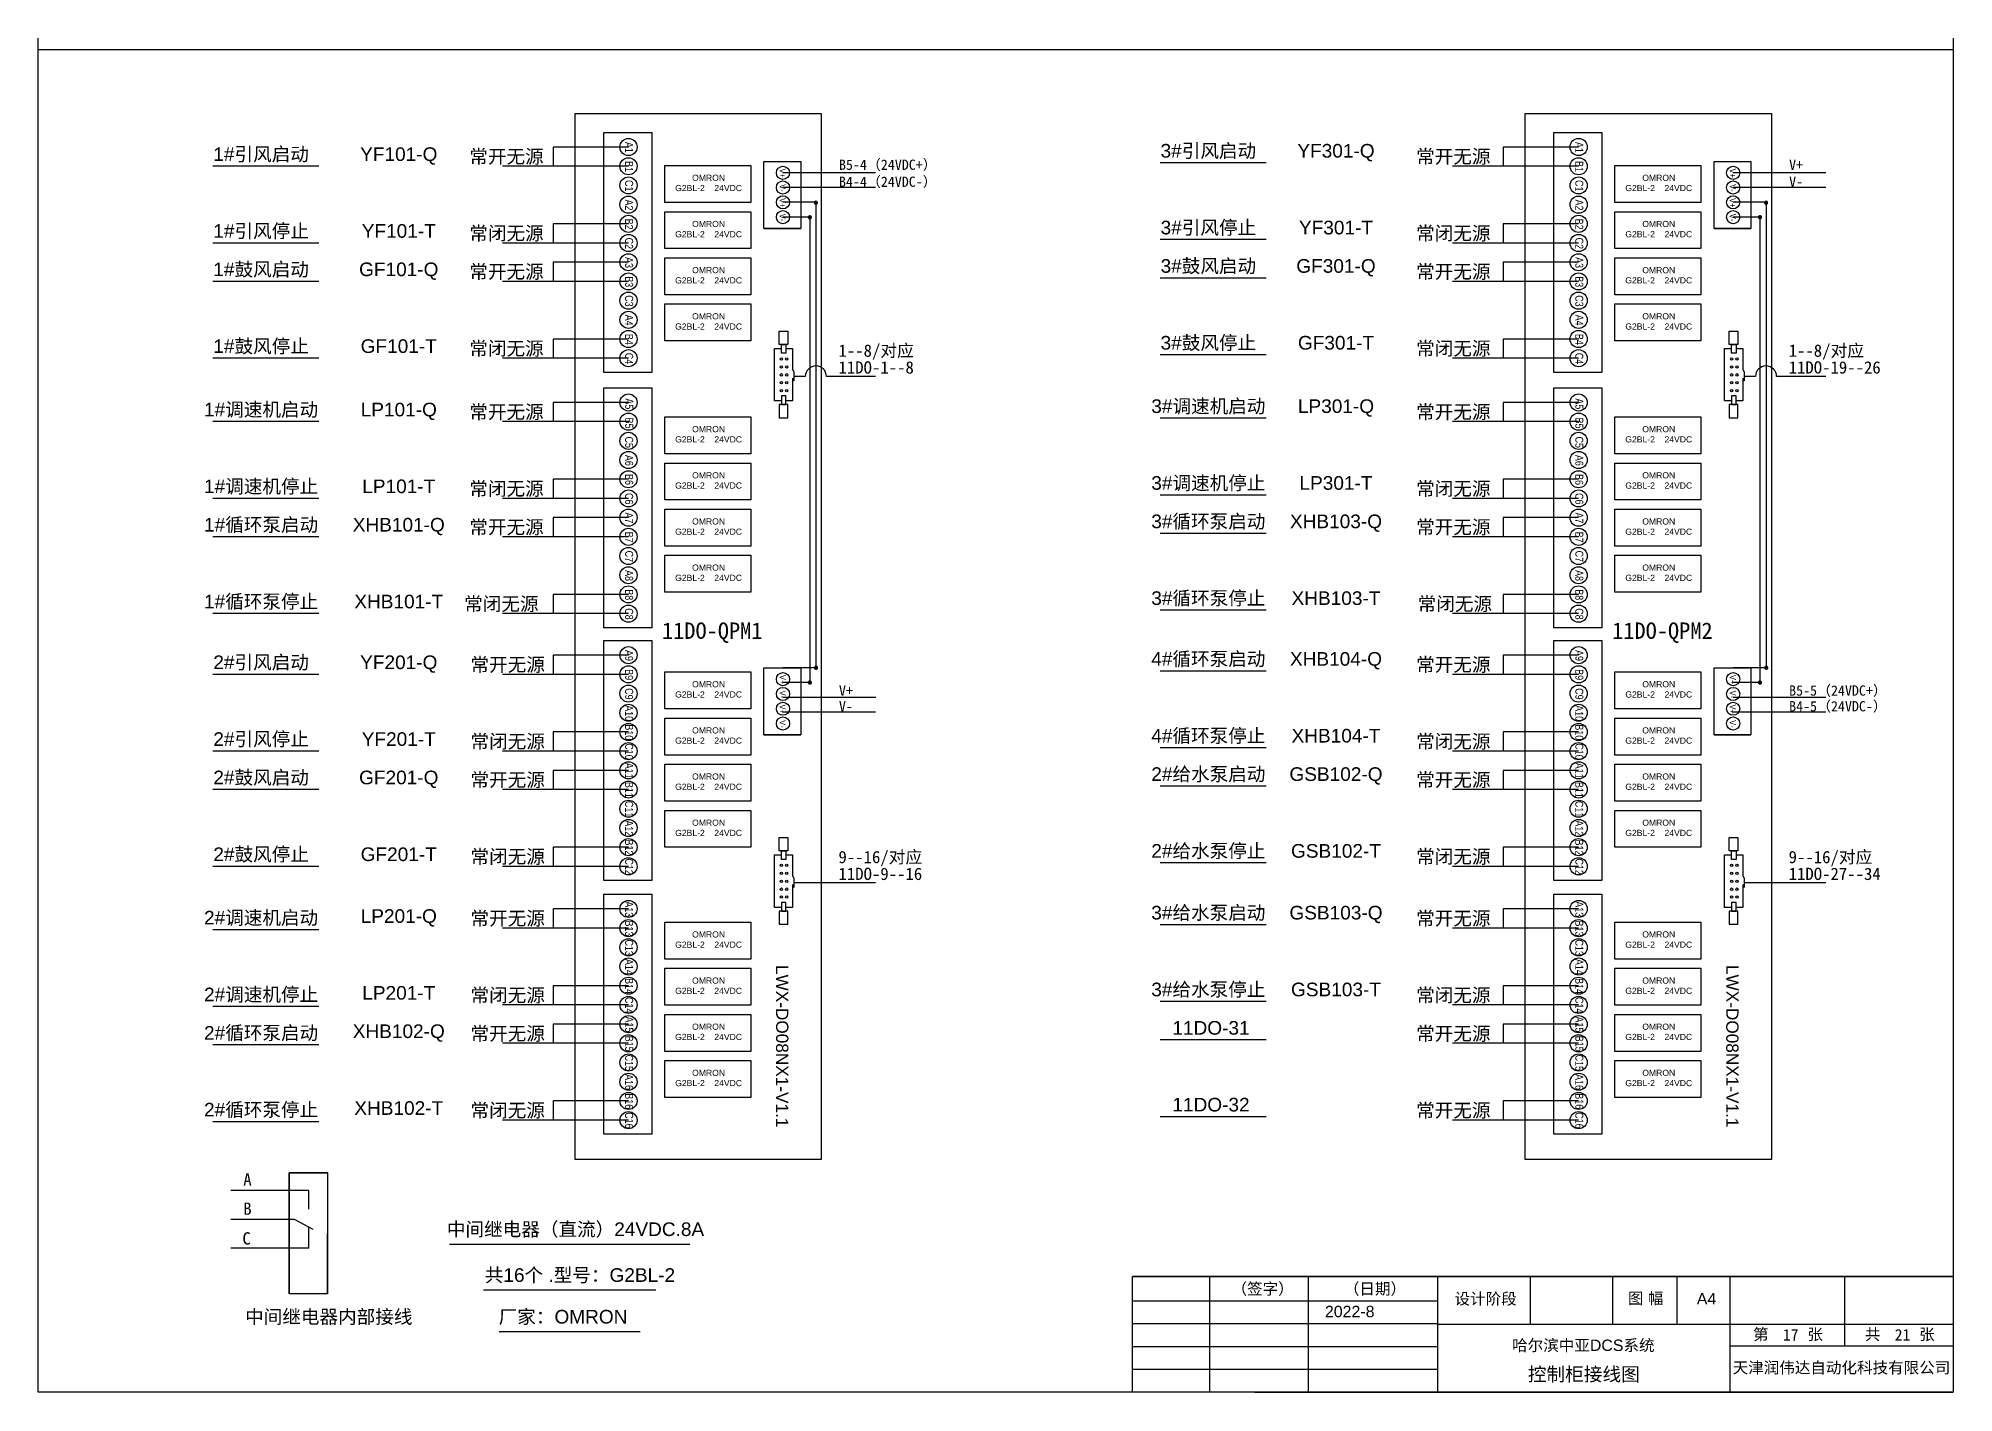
# Model space of a CAD drawing. Extents: x -156069 to -122631, y 9787 to 31117.
# Drawn here: x -126832 to -122631, y 13351 to 16323 of the extents above; entities that cross this region are included whole.
import ezdxf
from ezdxf.enums import TextEntityAlignment as Align

# ---------------------------------------------------------------- set-up
doc = ezdxf.new("R2010")
doc.units = 0
doc.layers.get('0').update_dxf_attribs({"linetype": 'CONTINUOUS'})
doc.layers.add('1', color=143, linetype='CONTINUOUS')
doc.layers.add('TEXT', color=3, linetype='CONTINUOUS')
doc.styles.add('Arial', font='arial.ttf')
doc.styles.get("Standard").update_dxf_attribs({"font": ''})
doc.styles.get('Standard').set_extended_font_data('SimSun')

msp = doc.modelspace()

# ---------------------------------------------------------------- linework, layer by layer
for p, q in [((-125654.99488, 16157.5412), (-125114.99488, 16157.5412)), ((-125654.99488, 13862.54148), (-125654.99488, 16157.5412)), ((-125114.99488, 16157.5412), (-125114.99488, 13862.54148)), ((-123570.75989, 16157.5412), (-123030.75989, 16157.5412)), ((-123570.75989, 13862.54148), (-123570.75989, 16157.5412)), ((-123030.75989, 16157.5412), (-123030.75989, 13862.54148)), ((-125703.20756, 16084.19034), (-125703.20756, 16042.07034)), ((-123618.97256, 16084.19034), (-123618.97256, 16042.07034)), ((-124995.69995, 16027.69879), (-125198.89621, 16027.69879)), ((-122911.46496, 16027.69879), (-123114.66121, 16027.69879)), ((-124995.70155, 15995.29879), (-125198.89621, 15995.29879)), ((-122911.46655, 15995.29879), (-123114.66121, 15995.29879)), ((-125123.9398, 15962.89879), (-125198.89621, 15962.89879)), ((-125137.15868, 15930.49879), (-125198.89621, 15930.49879)), ((-125139.91659, 15933.17679), (-125139.91659, 14912.42022)), ((-125126.58588, 15965.53042), (-125126.58588, 14941.20313)), ((-123039.70481, 15962.89879), (-123114.66121, 15962.89879)), ((-123052.92369, 15930.49879), (-123114.66121, 15930.49879)), ((-123055.68159, 15933.17679), (-123055.68159, 14912.42022)), ((-123042.35088, 15965.53042), (-123042.35088, 14941.20313)), ((-125703.20756, 15915.71034), (-125703.20756, 15873.59034)), ((-125240.76014, 15905.80273), (-125159.76014, 15905.80273)), ((-123618.97256, 15915.71034), (-123618.97256, 15873.59034)), ((-123156.52514, 15905.80273), (-123075.52514, 15905.80273)), ((-125703.20756, 15831.47034), (-125703.20756, 15789.35034)), ((-123618.97256, 15831.47034), (-123618.97256, 15789.35034)), ((-125703.20756, 15662.99034), (-125703.20756, 15620.87034)), ((-125217.70799, 15642.41379), (-125202.18615, 15642.41379)), ((-125217.70799, 15527.09538), (-125217.70799, 15642.41379)), ((-125192.47914, 15642.41379), (-125177.74258, 15642.41379)), ((-125177.74258, 15642.41379), (-125177.74258, 15596.87833)), ((-123618.97256, 15662.99034), (-123618.97256, 15620.87034)), ((-123133.473, 15642.41379), (-123117.95115, 15642.41379)), ((-123133.473, 15527.09538), (-123133.473, 15642.41379)), ((-123108.24415, 15642.41379), (-123093.50758, 15642.41379)), ((-123093.50758, 15642.41379), (-123093.50758, 15596.87833)), ((-125177.74258, 15596.87833), (-125174.75588, 15590.37925)), ((-125174.75588, 15590.37925), (-125174.75588, 15570.96037)), ((-123093.50758, 15596.87833), (-123090.52088, 15590.37925)), ((-123090.52088, 15590.37925), (-123090.52088, 15570.96037)), ((-125177.74258, 15577.45944), (-125177.74258, 15527.09538)), ((-125177.74258, 15577.45944), (-125174.75588, 15570.96037)), ((-125149.79585, 15580.66981), (-125174.75588, 15580.66981)), ((-124995.69995, 15580.66981), (-125103.37591, 15580.66981)), ((-123093.50758, 15577.45944), (-123093.50758, 15527.09538)), ((-123093.50758, 15577.45944), (-123090.52088, 15570.96037)), ((-123065.56085, 15580.66981), (-123090.52088, 15580.66981)), ((-122911.46496, 15580.66981), (-123019.14092, 15580.66981)), ((-125703.20756, 15523.85199), (-125703.20756, 15481.73199)), ((-125202.19225, 15527.09538), (-125217.70799, 15527.09538)), ((-125177.74258, 15527.09538), (-125192.48525, 15527.09538)), ((-123618.97256, 15523.85199), (-123618.97256, 15481.73199)), ((-123117.95726, 15527.09538), (-123133.473, 15527.09538)), ((-123093.50758, 15527.09538), (-123108.25025, 15527.09538)), ((-125703.20756, 15355.37199), (-125703.20756, 15313.25199)), ((-123618.97256, 15355.37199), (-123618.97256, 15313.25199)), ((-125703.20756, 15271.13199), (-125703.20756, 15229.01199)), ((-123618.97256, 15271.13199), (-123618.97256, 15229.01199)), ((-125703.20756, 15102.65199), (-125703.20756, 15060.53199)), ((-123618.97256, 15102.65199), (-123618.97256, 15060.53199)), ((-125703.20756, 14969.36782), (-125703.20756, 14927.24782)), ((-123618.97256, 14969.36782), (-123618.97256, 14927.24782)), ((-125123.41338, 14941.61538), (-125198.89621, 14941.61538)), ((-125126.22116, 14941.61538), (-125126.22116, 14938.80761)), ((-123039.17838, 14941.61538), (-123114.66121, 14941.61538)), ((-123041.98616, 14941.61538), (-123041.98616, 14938.80761)), ((-125139.91659, 14909.21538), (-125198.89621, 14909.21538)), ((-124995.32822, 14876.81538), (-125198.89621, 14876.81538)), ((-125139.91659, 14909.21538), (-125139.91659, 14906.40761)), ((-123055.68159, 14909.21538), (-123114.66121, 14909.21538)), ((-122911.09322, 14876.81538), (-123114.66121, 14876.81538)), ((-123055.68159, 14909.21538), (-123055.68159, 14906.40761)), ((-124995.69995, 14844.41538), (-125198.89621, 14844.41538)), ((-122911.46496, 14844.41538), (-123114.66121, 14844.41538)), ((-125703.20756, 14800.88782), (-125703.20756, 14758.76782)), ((-125240.76014, 14794.76691), (-125159.76014, 14794.76691)), ((-123618.97256, 14800.88782), (-123618.97256, 14758.76782)), ((-123156.52514, 14794.76691), (-123075.52514, 14794.76691)), ((-125703.20756, 14716.64782), (-125703.20756, 14674.52782)), ((-123618.97256, 14716.64782), (-123618.97256, 14674.52782)), ((-125703.20756, 14548.16782), (-125703.20756, 14506.04782)), ((-123618.97256, 14548.16782), (-123618.97256, 14506.04782)), ((-125217.70799, 14531.37797), (-125202.18615, 14531.37797)), ((-125217.70799, 14416.05956), (-125217.70799, 14531.37797)), ((-125192.47914, 14531.37797), (-125177.74258, 14531.37797)), ((-125177.74258, 14531.37797), (-125177.74258, 14485.84251)), ((-123133.473, 14531.37797), (-123117.95115, 14531.37797)), ((-123133.473, 14416.05956), (-123133.473, 14531.37797)), ((-123108.24415, 14531.37797), (-123093.50758, 14531.37797)), ((-123093.50758, 14531.37797), (-123093.50758, 14485.84251)), ((-125177.74258, 14485.84251), (-125174.75588, 14479.34343)), ((-125177.74258, 14466.42363), (-125177.74258, 14416.05956)), ((-125177.74258, 14466.42363), (-125174.75588, 14459.92455)), ((-125174.75588, 14479.34343), (-125174.75588, 14459.92455)), ((-124995.69995, 14469.63399), (-125174.75588, 14469.63399)), ((-123093.50758, 14485.84251), (-123090.52088, 14479.34343)), ((-123093.50758, 14466.42363), (-123093.50758, 14416.05956)), ((-123093.50758, 14466.42363), (-123090.52088, 14459.92455)), ((-123090.52088, 14479.34343), (-123090.52088, 14459.92455)), ((-122911.46496, 14469.63399), (-123090.52088, 14469.63399)), ((-125703.20756, 14412.60922), (-125703.20756, 14370.48922)), ((-125202.19225, 14416.05956), (-125217.70799, 14416.05956)), ((-125177.74258, 14416.05956), (-125192.48525, 14416.05956)), ((-123618.97256, 14412.60922), (-123618.97256, 14370.48922)), ((-123117.95726, 14416.05956), (-123133.473, 14416.05956)), ((-123093.50758, 14416.05956), (-123108.25025, 14416.05956)), ((-125703.20756, 14244.12922), (-125703.20756, 14202.00922)), ((-123618.97256, 14244.12922), (-123618.97256, 14202.00922)), ((-125703.20756, 14159.88922), (-125703.20756, 14117.76922)), ((-123618.97256, 14159.88922), (-123618.97256, 14117.76922)), ((-125703.20756, 13991.40922), (-125703.20756, 13949.28922)), ((-123618.97256, 13991.40922), (-123618.97256, 13949.28922)), ((-125537.70733, 13949.28922), (-125624.82475, 13949.28922)), ((-125114.99488, 13862.54148), (-125654.99488, 13862.54148)), ((-123030.75989, 13862.54148), (-123570.75989, 13862.54148)), ((-125930.13445, 13677.21339), (-125403.47011, 13677.21339)), ((-125855.90431, 13576.66603), (-125477.70025, 13576.66603)), ((-125821.23802, 13485.25934), (-125512.36653, 13485.25934))]:
    msp.add_line(p, q)
at = {"color": 0}
for p, q in [((-125537.70733, 16084.19034), (-125703.20756, 16084.19034)), ((-123453.47234, 16084.19034), (-123618.97256, 16084.19034)), ((-126216.93623, 16042.07034), (-126449.16525, 16042.07034)), ((-125537.70733, 16042.07034), (-125814.10205, 16042.07034)), ((-124139.0919, 16049.47009), (-124371.32091, 16049.47009)), ((-123453.47234, 16042.07034), (-123729.86705, 16042.07034)), ((-125537.70733, 15915.71034), (-125703.20756, 15915.71034)), ((-123453.47234, 15915.71034), (-123618.97256, 15915.71034)), ((-126216.93623, 15873.59034), (-126449.16525, 15873.59034)), ((-125537.70733, 15873.59034), (-125814.10205, 15873.59034)), ((-124139.0919, 15880.99009), (-124371.32091, 15880.99009)), ((-123453.47234, 15873.59034), (-123729.86705, 15873.59034)), ((-125537.70733, 15831.47034), (-125703.20756, 15831.47034)), ((-123453.47234, 15831.47034), (-123618.97256, 15831.47034)), ((-126216.93623, 15789.35034), (-126449.16525, 15789.35034)), ((-125537.70733, 15789.35034), (-125814.10205, 15789.35034)), ((-124139.0919, 15796.75009), (-124371.32091, 15796.75009)), ((-123453.47234, 15789.35034), (-123729.86705, 15789.35034)), ((-125537.70733, 15662.99034), (-125703.20756, 15662.99034)), ((-123453.47234, 15662.99034), (-123618.97256, 15662.99034)), ((-126216.93623, 15620.87034), (-126449.16525, 15620.87034)), ((-125537.70733, 15620.87034), (-125814.10205, 15620.87034)), ((-124139.0919, 15628.27009), (-124371.32091, 15628.27009)), ((-123453.47234, 15620.87034), (-123729.86705, 15620.87034)), ((-125537.70733, 15523.85199), (-125703.20756, 15523.85199)), ((-123453.47234, 15523.85199), (-123618.97256, 15523.85199)), ((-126216.93623, 15481.73199), (-126449.16525, 15481.73199)), ((-125537.70733, 15481.73199), (-125814.10205, 15481.73199)), ((-124139.0919, 15489.13174), (-124371.32091, 15489.13174)), ((-123453.47234, 15481.73199), (-123729.86705, 15481.73199)), ((-125537.70733, 15355.37199), (-125703.20756, 15355.37199)), ((-123453.47234, 15355.37199), (-123618.97256, 15355.37199)), ((-126216.93623, 15313.25199), (-126449.16525, 15313.25199)), ((-125537.70733, 15313.25199), (-125814.10205, 15313.25199)), ((-124139.0919, 15320.65174), (-124371.32091, 15320.65174)), ((-123453.47234, 15313.25199), (-123729.86705, 15313.25199)), ((-125537.70733, 15271.13199), (-125703.20756, 15271.13199)), ((-123453.47234, 15271.13199), (-123618.97256, 15271.13199)), ((-126216.93623, 15229.01199), (-126449.16525, 15229.01199)), ((-125537.70733, 15229.01199), (-125814.10205, 15229.01199)), ((-124139.0919, 15236.41174), (-124371.32091, 15236.41174)), ((-123453.47234, 15229.01199), (-123729.86705, 15229.01199)), ((-125537.70733, 15102.65199), (-125703.20756, 15102.65199)), ((-123453.47234, 15102.65199), (-123618.97256, 15102.65199)), ((-126216.93623, 15060.53199), (-126449.16525, 15060.53199)), ((-125537.70733, 15060.53199), (-125814.10205, 15060.53199)), ((-124139.0919, 15067.93174), (-124371.32091, 15067.93174)), ((-123453.47234, 15060.53199), (-123729.86705, 15060.53199)), ((-125537.70733, 14969.36782), (-125703.20756, 14969.36782)), ((-123453.47234, 14969.36782), (-123618.97256, 14969.36782)), ((-126216.93623, 14927.24782), (-126449.16525, 14927.24782)), ((-125537.70733, 14927.24782), (-125814.10205, 14927.24782)), ((-124139.0919, 14934.64756), (-124371.32091, 14934.64756)), ((-123453.47234, 14927.24782), (-123729.86705, 14927.24782)), ((-125537.70733, 14800.88782), (-125703.20756, 14800.88782)), ((-123453.47234, 14800.88782), (-123618.97256, 14800.88782)), ((-126216.93623, 14758.76782), (-126449.16525, 14758.76782)), ((-125537.70733, 14758.76782), (-125814.10205, 14758.76782)), ((-124139.0919, 14766.16756), (-124371.32091, 14766.16756)), ((-123453.47234, 14758.76782), (-123729.86705, 14758.76782)), ((-125537.70733, 14716.64782), (-125703.20756, 14716.64782)), ((-123453.47234, 14716.64782), (-123618.97256, 14716.64782)), ((-126216.93623, 14674.52782), (-126449.16525, 14674.52782)), ((-125537.70733, 14674.52782), (-125814.10205, 14674.52782)), ((-124139.0919, 14681.92756), (-124371.32091, 14681.92756)), ((-123453.47234, 14674.52782), (-123729.86705, 14674.52782)), ((-125537.70733, 14548.16782), (-125703.20756, 14548.16782)), ((-123453.47234, 14548.16782), (-123618.97256, 14548.16782)), ((-126216.93623, 14506.04782), (-126449.16525, 14506.04782)), ((-125537.70733, 14506.04782), (-125814.10205, 14506.04782)), ((-124139.0919, 14513.44756), (-124371.32091, 14513.44756)), ((-123453.47234, 14506.04782), (-123729.86705, 14506.04782)), ((-125537.70733, 14412.60922), (-125703.20756, 14412.60922)), ((-123453.47234, 14412.60922), (-123618.97256, 14412.60922)), ((-125537.70733, 14370.48922), (-125814.10205, 14370.48922)), ((-124139.0919, 14377.88896), (-124371.32091, 14377.88896)), ((-123453.47234, 14370.48922), (-123729.86705, 14370.48922)), ((-126216.93623, 14366.90947), (-126449.16525, 14366.90947)), ((-125537.70733, 14244.12922), (-125703.20756, 14244.12922)), ((-123453.47234, 14244.12922), (-123618.97256, 14244.12922)), ((-125537.70733, 14202.00922), (-125814.10205, 14202.00922)), ((-124139.0919, 14209.40896), (-124371.32091, 14209.40896)), ((-123453.47234, 14202.00922), (-123729.86705, 14202.00922)), ((-126216.93623, 14198.42947), (-126449.16525, 14198.42947)), ((-125537.70733, 14159.88922), (-125703.20756, 14159.88922)), ((-123453.47234, 14159.88922), (-123618.97256, 14159.88922)), ((-125537.70733, 14117.76922), (-125814.10205, 14117.76922)), ((-124139.0919, 14125.16896), (-124371.32091, 14125.16896)), ((-123453.47234, 14117.76922), (-123729.86705, 14117.76922)), ((-126216.93623, 14114.18947), (-126449.16525, 14114.18947)), ((-125537.70733, 13991.40922), (-125703.20756, 13991.40922)), ((-123453.47234, 13991.40922), (-123618.97256, 13991.40922)), ((-125537.70733, 13949.28922), (-125814.10205, 13949.28922)), ((-124139.0919, 13956.68896), (-124371.32091, 13956.68896)), ((-123453.47234, 13949.28922), (-123729.86705, 13949.28922)), ((-126216.93623, 13945.70947), (-126449.16525, 13945.70947))]:
    msp.add_line(p, q, dxfattribs=at)
at = {"color": 1}
for p, q in [((-126197.50043, 13833.4007), (-126281.70856, 13833.4007)), ((-126281.70856, 13833.4007), (-126281.70856, 13568.05547)), ((-126197.57016, 13568.05559), (-126197.50043, 13833.4007)), ((-126239.21842, 13794.59544), (-126410.18913, 13794.59544)), ((-126239.21842, 13754.15667), (-126239.21842, 13794.59544)), ((-126270.41735, 13731.59544), (-126410.18913, 13731.59544)), ((-126229.21842, 13709.03421), (-126270.41735, 13731.59544)), ((-126239.21842, 13668.59544), (-126239.21842, 13714.51038)), ((-126239.21842, 13668.59544), (-126410.18913, 13668.59544)), ((-126197.57016, 13568.05559), (-126281.77829, 13568.05559))]:
    msp.add_line(p, q, dxfattribs=at)
for points in [[(-125592.13044, 16116.38184), (-125486.83044, 16116.38184), (-125486.83044, 15589.88184), (-125592.13044, 15589.88184)], [(-123507.89545, 16116.38184), (-123402.59545, 16116.38184), (-123402.59545, 15589.88184), (-123507.89545, 15589.88184)], [(-125240.76014, 16052.46149), (-125159.76014, 16052.46149), (-125159.76014, 15905.80273), (-125240.76014, 15905.80273)], [(-123156.52514, 16052.46149), (-123075.52514, 16052.46149), (-123075.52514, 15905.80273), (-123156.52514, 15905.80273)], [(-125458.3241, 16043.6298), (-125269.3241, 16043.6298), (-125269.3241, 15962.6298), (-125458.3241, 15962.6298)], [(-123374.0891, 16043.6298), (-123185.0891, 16043.6298), (-123185.0891, 15962.6298), (-123374.0891, 15962.6298)], [(-125458.3241, 15942.3798), (-125269.3241, 15942.3798), (-125269.3241, 15861.3798), (-125458.3241, 15861.3798)], [(-123374.0891, 15942.3798), (-123185.0891, 15942.3798), (-123185.0891, 15861.3798), (-123374.0891, 15861.3798)], [(-125458.3241, 15841.1298), (-125269.3241, 15841.1298), (-125269.3241, 15760.1298), (-125458.3241, 15760.1298)], [(-123374.0891, 15841.1298), (-123185.0891, 15841.1298), (-123185.0891, 15760.1298), (-123374.0891, 15760.1298)], [(-125458.3241, 15739.8798), (-125269.3241, 15739.8798), (-125269.3241, 15658.8798), (-125458.3241, 15658.8798)], [(-123374.0891, 15739.8798), (-123185.0891, 15739.8798), (-123185.0891, 15658.8798), (-123374.0891, 15658.8798)], [(-125188.37736, 15651.10876), (-125207.24006, 15651.10876), (-125207.24006, 15680.15558), (-125188.37736, 15680.15558)], [(-123104.14236, 15651.10876), (-123123.00506, 15651.10876), (-123123.00506, 15680.15558), (-123104.14236, 15680.15558)], [(-125202.18615, 15651.10876), (-125192.47914, 15651.10876), (-125192.47914, 15632.12748), (-125202.18615, 15632.12748)], [(-123117.95115, 15651.10876), (-123108.24415, 15651.10876), (-123108.24415, 15632.12748), (-123117.95115, 15632.12748)], [(-125592.13044, 15556.0435), (-125486.83044, 15556.0435), (-125486.83044, 15029.5435), (-125592.13044, 15029.5435)], [(-123507.89545, 15556.0435), (-123402.59545, 15556.0435), (-123402.59545, 15029.5435), (-123507.89545, 15029.5435)], [(-125188.38346, 15519.02871), (-125207.24616, 15519.02871), (-125207.24616, 15489.98189), (-125188.38346, 15489.98189)], [(-125202.19225, 15519.02871), (-125192.48525, 15519.02871), (-125192.48525, 15538.00999), (-125202.19225, 15538.00999)], [(-123104.14846, 15519.02871), (-123123.01116, 15519.02871), (-123123.01116, 15489.98189), (-123104.14846, 15489.98189)], [(-123117.95726, 15519.02871), (-123108.25025, 15519.02871), (-123108.25025, 15538.00999), (-123117.95726, 15538.00999)], [(-125458.3241, 15492.24269), (-125269.3241, 15492.24269), (-125269.3241, 15411.24269), (-125458.3241, 15411.24269)], [(-123374.0891, 15492.24269), (-123185.0891, 15492.24269), (-123185.0891, 15411.24269), (-123374.0891, 15411.24269)], [(-125458.3241, 15390.99269), (-125269.3241, 15390.99269), (-125269.3241, 15309.99269), (-125458.3241, 15309.99269)], [(-123374.0891, 15390.99269), (-123185.0891, 15390.99269), (-123185.0891, 15309.99269), (-123374.0891, 15309.99269)], [(-125458.3241, 15289.74269), (-125269.3241, 15289.74269), (-125269.3241, 15208.74269), (-125458.3241, 15208.74269)], [(-123374.0891, 15289.74269), (-123185.0891, 15289.74269), (-123185.0891, 15208.74269), (-123374.0891, 15208.74269)], [(-125458.3241, 15188.49269), (-125269.3241, 15188.49269), (-125269.3241, 15107.49269), (-125458.3241, 15107.49269)], [(-123374.0891, 15188.49269), (-123185.0891, 15188.49269), (-123185.0891, 15107.49269), (-123374.0891, 15107.49269)], [(-125592.13044, 15001.55932), (-125486.83044, 15001.55932), (-125486.83044, 14475.05932), (-125592.13044, 14475.05932)], [(-123507.89545, 15001.55932), (-123402.59545, 15001.55932), (-123402.59545, 14475.05932), (-123507.89545, 14475.05932)], [(-125458.3241, 14932.59398), (-125269.3241, 14932.59398), (-125269.3241, 14851.59398), (-125458.3241, 14851.59398)], [(-125240.76014, 14941.42567), (-125159.76014, 14941.42567), (-125159.76014, 14794.76691), (-125240.76014, 14794.76691)], [(-123374.0891, 14932.59398), (-123185.0891, 14932.59398), (-123185.0891, 14851.59398), (-123374.0891, 14851.59398)], [(-123156.52514, 14941.42567), (-123075.52514, 14941.42567), (-123075.52514, 14794.76691), (-123156.52514, 14794.76691)], [(-125458.3241, 14831.34398), (-125269.3241, 14831.34398), (-125269.3241, 14750.34398), (-125458.3241, 14750.34398)], [(-123374.0891, 14831.34398), (-123185.0891, 14831.34398), (-123185.0891, 14750.34398), (-123374.0891, 14750.34398)], [(-125458.3241, 14730.09398), (-125269.3241, 14730.09398), (-125269.3241, 14649.09398), (-125458.3241, 14649.09398)], [(-123374.0891, 14730.09398), (-123185.0891, 14730.09398), (-123185.0891, 14649.09398), (-123374.0891, 14649.09398)], [(-125458.3241, 14628.84398), (-125269.3241, 14628.84398), (-125269.3241, 14547.84398), (-125458.3241, 14547.84398)], [(-123374.0891, 14628.84398), (-123185.0891, 14628.84398), (-123185.0891, 14547.84398), (-123374.0891, 14547.84398)], [(-125188.37736, 14540.07294), (-125207.24006, 14540.07294), (-125207.24006, 14569.11976), (-125188.37736, 14569.11976)], [(-125202.18615, 14540.07294), (-125192.47914, 14540.07294), (-125192.47914, 14521.09166), (-125202.18615, 14521.09166)], [(-123104.14236, 14540.07294), (-123123.00506, 14540.07294), (-123123.00506, 14569.11976), (-123104.14236, 14569.11976)], [(-123117.95115, 14540.07294), (-123108.24415, 14540.07294), (-123108.24415, 14521.09166), (-123117.95115, 14521.09166)], [(-125592.13044, 14444.80072), (-125486.83044, 14444.80072), (-125486.83044, 13918.30072), (-125592.13044, 13918.30072)], [(-125202.19225, 14407.99289), (-125192.48525, 14407.99289), (-125192.48525, 14426.97417), (-125202.19225, 14426.97417)], [(-123507.89545, 14444.80072), (-123402.59545, 14444.80072), (-123402.59545, 13918.30072), (-123507.89545, 13918.30072)], [(-123117.95726, 14407.99289), (-123108.25025, 14407.99289), (-123108.25025, 14426.97417), (-123117.95726, 14426.97417)], [(-125458.3241, 14383.69784), (-125269.3241, 14383.69784), (-125269.3241, 14302.69784), (-125458.3241, 14302.69784)], [(-125188.38346, 14407.99289), (-125207.24616, 14407.99289), (-125207.24616, 14378.94607), (-125188.38346, 14378.94607)], [(-123374.0891, 14383.69784), (-123185.0891, 14383.69784), (-123185.0891, 14302.69784), (-123374.0891, 14302.69784)], [(-123104.14846, 14407.99289), (-123123.01116, 14407.99289), (-123123.01116, 14378.94607), (-123104.14846, 14378.94607)], [(-125458.3241, 14282.44784), (-125269.3241, 14282.44784), (-125269.3241, 14201.44784), (-125458.3241, 14201.44784)], [(-123374.0891, 14282.44784), (-123185.0891, 14282.44784), (-123185.0891, 14201.44784), (-123374.0891, 14201.44784)], [(-125458.3241, 14181.19784), (-125269.3241, 14181.19784), (-125269.3241, 14100.19784), (-125458.3241, 14100.19784)], [(-123374.0891, 14181.19784), (-123185.0891, 14181.19784), (-123185.0891, 14100.19784), (-123374.0891, 14100.19784)], [(-125458.3241, 14079.94784), (-125269.3241, 14079.94784), (-125269.3241, 13998.94784), (-125458.3241, 13998.94784)], [(-123374.0891, 14079.94784), (-123185.0891, 14079.94784), (-123185.0891, 13998.94784), (-123374.0891, 13998.94784)]]:
    msp.add_lwpolyline(points, close=True)
at = {"color": 0, "const_width": 3.55509}
for points in [[(-125129.23196, 15962.89879, 1.416007894), (-125123.9398, 15962.89879, 0.8562672404)], [(-123044.99696, 15962.89879, 1.416007894), (-123039.70481, 15962.89879, 0.8562672404)], [(-125142.56267, 15930.91104, 1.416007894), (-125137.27051, 15930.91104, 0.8562672404)], [(-123058.32767, 15930.91104, 1.416007894), (-123053.03552, 15930.91104, 0.8562672404)], [(-125128.86723, 14942.55447, 1.416007894), (-125123.57508, 14942.55447, 0.8562672404)], [(-123044.63224, 14942.55447, 1.416007894), (-123039.34008, 14942.55447, 0.8562672404)], [(-125142.56267, 14910.15447, 1.416007894), (-125137.27051, 14910.15447, 0.8562672404)], [(-123058.32767, 14910.15447, 1.416007894), (-123053.03552, 14910.15447, 0.8562672404)]]:
    msp.add_lwpolyline(points, format="xyb", close=True, dxfattribs=at)
at = {"color": 1}
msp.add_lwpolyline([(-126281.70856, 13833.4007), (-126197.57016, 13833.4007), (-126197.57016, 13568.05559), (-126281.70856, 13568.05559)], close=True, dxfattribs=at)
for centre, radius in [((-125537.70733, 16084.19034), 18.77718), ((-123453.47234, 16084.19034), 18.77718), ((-125537.70733, 16042.07034), 18.77718), ((-123453.47234, 16042.07034), 18.77718), ((-125537.70733, 15999.95034), 18.77718), ((-125198.89621, 16027.69879), 14.44399), ((-125198.89621, 15995.29879), 14.44399), ((-123453.47234, 15999.95034), 18.77718), ((-123114.66121, 16027.69879), 14.44399), ((-123114.66121, 15995.29879), 14.44399), ((-125537.70733, 15957.83034), 18.77718), ((-125198.89621, 15962.89879), 14.44399), ((-123453.47234, 15957.83034), 18.77718), ((-123114.66121, 15962.89879), 14.44399), ((-125537.70733, 15915.71034), 18.77718), ((-125198.89621, 15930.49879), 14.44399), ((-123453.47234, 15915.71034), 18.77718), ((-123114.66121, 15930.49879), 14.44399), ((-125537.70733, 15873.59034), 18.77718), ((-123453.47234, 15873.59034), 18.77718), ((-125537.70733, 15831.47034), 18.77718), ((-123453.47234, 15831.47034), 18.77718), ((-125537.70733, 15789.35034), 18.77718), ((-123453.47234, 15789.35034), 18.77718), ((-125537.70733, 15747.23034), 18.77718), ((-123453.47234, 15747.23034), 18.77718), ((-125537.70733, 15705.11034), 18.77718), ((-123453.47234, 15705.11034), 18.77718), ((-125537.70733, 15662.99034), 18.77718), ((-123453.47234, 15662.99034), 18.77718), ((-125537.70733, 15620.87034), 18.77718), ((-123453.47234, 15620.87034), 18.77718), ((-125202.18615, 15619.17048), 2.60501), ((-125202.18615, 15601.78132), 2.60501), ((-125190.41607, 15619.17048), 2.60501), ((-125190.41607, 15601.78132), 2.60501), ((-123117.95115, 15619.17048), 2.60501), ((-123117.95115, 15601.78132), 2.60501), ((-123106.18108, 15619.17048), 2.60501), ((-123106.18108, 15601.78132), 2.60501), ((-125202.18615, 15584.39216), 2.60501), ((-125202.18615, 15567.003), 2.60501), ((-125202.18615, 15549.61384), 2.60501), ((-125190.41607, 15584.39216), 2.60501), ((-125190.41607, 15567.003), 2.60501), ((-125190.41607, 15549.61384), 2.60501), ((-123117.95115, 15584.39216), 2.60501), ((-123117.95115, 15567.003), 2.60501), ((-123117.95115, 15549.61384), 2.60501), ((-123106.18108, 15584.39216), 2.60501), ((-123106.18108, 15567.003), 2.60501), ((-123106.18108, 15549.61384), 2.60501), ((-125537.70733, 15523.85199), 18.77718), ((-123453.47234, 15523.85199), 18.77718), ((-125537.70733, 15481.73199), 18.77718), ((-123453.47234, 15481.73199), 18.77718), ((-125537.70733, 15439.61199), 18.77718), ((-123453.47234, 15439.61199), 18.77718), ((-125537.70733, 15397.49199), 18.77718), ((-123453.47234, 15397.49199), 18.77718), ((-125537.70733, 15355.37199), 18.77718), ((-123453.47234, 15355.37199), 18.77718), ((-125537.70733, 15313.25199), 18.77718), ((-123453.47234, 15313.25199), 18.77718), ((-125537.70733, 15271.13199), 18.77718), ((-123453.47234, 15271.13199), 18.77718), ((-125537.70733, 15229.01199), 18.77718), ((-123453.47234, 15229.01199), 18.77718), ((-125537.70733, 15186.89199), 18.77718), ((-123453.47234, 15186.89199), 18.77718), ((-125537.70733, 15144.77199), 18.77718), ((-123453.47234, 15144.77199), 18.77718), ((-125537.70733, 15102.65199), 18.77718), ((-123453.47234, 15102.65199), 18.77718), ((-125537.70733, 15060.53199), 18.77718), ((-123453.47234, 15060.53199), 18.77718), ((-125537.70733, 14969.36782), 18.77718), ((-123453.47234, 14969.36782), 18.77718), ((-125537.70733, 14927.24782), 18.77718), ((-125198.89621, 14916.66297), 14.44399), ((-123453.47234, 14927.24782), 18.77718), ((-123114.66121, 14916.66297), 14.44399), ((-125537.70733, 14885.12782), 18.77718), ((-125198.89621, 14884.26297), 14.44399), ((-123453.47234, 14885.12782), 18.77718), ((-123114.66121, 14884.26297), 14.44399), ((-125537.70733, 14843.00782), 18.77718), ((-125198.89621, 14851.86297), 14.44399), ((-125198.89621, 14819.46297), 14.44399), ((-123453.47234, 14843.00782), 18.77718), ((-123114.66121, 14851.86297), 14.44399), ((-123114.66121, 14819.46297), 14.44399), ((-125537.70733, 14800.88782), 18.77718), ((-123453.47234, 14800.88782), 18.77718), ((-125537.70733, 14758.76782), 18.77718), ((-123453.47234, 14758.76782), 18.77718), ((-125537.70733, 14716.64782), 18.77718), ((-123453.47234, 14716.64782), 18.77718), ((-125537.70733, 14674.52782), 18.77718), ((-123453.47234, 14674.52782), 18.77718), ((-125537.70733, 14632.40782), 18.77718), ((-123453.47234, 14632.40782), 18.77718), ((-125537.70733, 14590.28782), 18.77718), ((-123453.47234, 14590.28782), 18.77718), ((-125537.70733, 14548.16782), 18.77718), ((-123453.47234, 14548.16782), 18.77718), ((-125537.70733, 14506.04782), 18.77718), ((-125202.18615, 14508.13466), 2.60501), ((-125190.41607, 14508.13466), 2.60501), ((-123453.47234, 14506.04782), 18.77718), ((-123117.95115, 14508.13466), 2.60501), ((-123106.18108, 14508.13466), 2.60501), ((-125202.18615, 14490.7455), 2.60501), ((-125202.18615, 14473.35634), 2.60501), ((-125202.18615, 14455.96718), 2.60501), ((-125190.41607, 14490.7455), 2.60501), ((-125190.41607, 14473.35634), 2.60501), ((-125190.41607, 14455.96718), 2.60501), ((-123117.95115, 14490.7455), 2.60501), ((-123117.95115, 14473.35634), 2.60501), ((-123117.95115, 14455.96718), 2.60501), ((-123106.18108, 14490.7455), 2.60501), ((-123106.18108, 14473.35634), 2.60501), ((-123106.18108, 14455.96718), 2.60501), ((-125537.70733, 14412.60922), 18.77718), ((-125202.18615, 14438.57802), 2.60501), ((-125190.41607, 14438.57802), 2.60501), ((-123453.47234, 14412.60922), 18.77718), ((-123117.95115, 14438.57802), 2.60501), ((-123106.18108, 14438.57802), 2.60501), ((-125537.70733, 14370.48922), 18.77718), ((-123453.47234, 14370.48922), 18.77718), ((-125537.70733, 14328.36922), 18.77718), ((-123453.47234, 14328.36922), 18.77718), ((-125537.70733, 14286.24922), 18.77718), ((-123453.47234, 14286.24922), 18.77718), ((-125537.70733, 14244.12922), 18.77718), ((-123453.47234, 14244.12922), 18.77718), ((-125537.70733, 14202.00922), 18.77718), ((-123453.47234, 14202.00922), 18.77718), ((-125537.70733, 14159.88922), 18.77718), ((-123453.47234, 14159.88922), 18.77718), ((-125537.70733, 14117.76922), 18.77718), ((-123453.47234, 14117.76922), 18.77718), ((-125537.70733, 14075.64922), 18.77718), ((-123453.47234, 14075.64922), 18.77718), ((-125537.70733, 14033.52922), 18.77718), ((-123453.47234, 14033.52922), 18.77718), ((-125537.70733, 13991.40922), 18.77718), ((-123453.47234, 13991.40922), 18.77718), ((-125537.70733, 13949.28922), 18.77718), ((-123453.47234, 13949.28922), 18.77718)]:
    msp.add_circle(centre, radius)
for centre in [(-125126.58588, 15580.66981), (-123042.35088, 15580.66981)]:
    msp.add_arc(centre, 23.20997, 0, 180)
at = {"layer": '1'}
for p, q in [((-126832.28727, 13352.76884), (-126832.28727, 16322.76884)), ((-122632.2873, 16322.76884), (-122632.2873, 13352.76884)), ((-126832.28727, 16298.45516), (-122632.2873, 16298.45516)), ((-124263.13688, 13606.24269), (-124263.13688, 13351.94418)), ((-124046.76562, 13606.24269), (-124046.76562, 13351.94418)), ((-123763.34583, 13606.24269), (-123763.34583, 13351.94418)), ((-123559.84782, 13606.24269), (-123559.84782, 13501.33555)), ((-123379.22003, 13606.24269), (-123379.22003, 13501.33555)), ((-123238.44909, 13606.24269), (-123238.44909, 13501.33555)), ((-123121.83413, 13606.24269), (-123121.83413, 13351.94418)), ((-122870.6263, 13606.24269), (-122870.6263, 13453.47743)), ((-124432.28735, 13552.76884), (-123763.34583, 13552.76884)), ((-124432.28735, 13502.76884), (-123763.34583, 13502.76884)), ((-123763.34583, 13501.33555), (-123017.82303, 13501.33555)), ((-123019.08764, 13501.33555), (-122632.2873, 13501.33555)), ((-124432.28735, 13452.76884), (-123763.34583, 13452.76884)), ((-122632.2873, 13453.47743), (-123121.83413, 13453.47743)), ((-124432.28735, 13402.76884), (-123763.34583, 13402.76884)), ((-122632.2873, 13352.76884), (-126832.28727, 13352.76884)), ((-124163.71225, 13352.76884), (-124432.28735, 13352.76885)), ((-124163.71225, 13352.76884), (-122632.2873, 13352.76884))]:
    msp.add_line(p, q, dxfattribs=at)
at = {"layer": '1', "const_width": 3}
for points in [[(-124432.28735, 13606.24269), (-122632.2873, 13606.24269)], [(-124432.28735, 13352.76885), (-124432.28735, 13606.24269)]]:
    msp.add_lwpolyline(points, dxfattribs=at)

# ---------------------------------------------------------------- texts
at = {"color": 0, "style": 'Arial', "width": 0.8}
for s, height, p in [('A1', 17.55, (-125536.27831, 16083.48509)), ('A1', 17.55, (-123452.04331, 16083.48509)), ('B1', 17.55, (-125536.27831, 16041.36509)), ('B1', 17.55, (-123452.04331, 16041.36509)), ('C1', 17.55, (-125536.27831, 15999.24509)), ('V+', 13.5, (-125199.63185, 16026.77999)), ('C1', 17.55, (-123452.04331, 15999.24509)), ('V+', 13.5, (-123115.39685, 16026.77999)), ('A2', 17.55, (-125536.27831, 15957.12509)), ('V-', 13.5, (-125199.63185, 15994.37999)), ('V+', 13.5, (-125199.63185, 15961.97999)), ('A2', 17.55, (-123452.04331, 15957.12509)), ('V-', 13.5, (-123115.39685, 15994.37999)), ('V+', 13.5, (-123115.39685, 15961.97999)), ('B2', 17.55, (-125536.27831, 15915.00509)), ('V-', 13.5, (-125199.63185, 15929.57999)), ('B2', 17.55, (-123452.04331, 15915.00509)), ('V-', 13.5, (-123115.39685, 15929.57999)), ('C2', 17.55, (-125536.27831, 15872.88509)), ('C2', 17.55, (-123452.04331, 15872.88509)), ('A3', 17.55, (-125536.27831, 15830.76509)), ('A3', 17.55, (-123452.04331, 15830.76509)), ('B3', 17.55, (-125536.27831, 15788.64509)), ('B3', 17.55, (-123452.04331, 15788.64509)), ('C3', 17.55, (-125536.27831, 15746.52509)), ('C3', 17.55, (-123452.04331, 15746.52509)), ('A4', 17.55, (-125536.27831, 15704.40509)), ('A4', 17.55, (-123452.04331, 15704.40509)), ('B4', 17.55, (-125536.27831, 15662.28509)), ('B4', 17.55, (-123452.04331, 15662.28509)), ('C4', 17.55, (-125536.27831, 15620.16509)), ('C4', 17.55, (-123452.04331, 15620.16509)), ('A5', 17.55, (-125536.27831, 15520.75692)), ('A5', 17.55, (-123452.04331, 15520.75692)), ('B5', 17.55, (-125536.27831, 15478.63692)), ('B5', 17.55, (-123452.04331, 15478.63692)), ('C5', 17.55, (-125536.27831, 15436.51692)), ('C5', 17.55, (-123452.04331, 15436.51692)), ('A6', 17.55, (-125536.27831, 15396.78674)), ('A6', 17.55, (-123452.04331, 15396.78674)), ('B6', 17.55, (-125536.27831, 15354.66674)), ('B6', 17.55, (-123452.04331, 15354.66674)), ('C6', 17.55, (-125536.27831, 15312.54674)), ('C6', 17.55, (-123452.04331, 15312.54674)), ('A7', 17.55, (-125536.27831, 15270.42674)), ('A7', 17.55, (-123452.04331, 15270.42674)), ('B7', 17.55, (-125536.27831, 15228.30674)), ('B7', 17.55, (-123452.04331, 15228.30674)), ('C7', 17.55, (-125536.27831, 15186.18674)), ('C7', 17.55, (-123452.04331, 15186.18674)), ('A8', 17.55, (-125536.27831, 15144.06674)), ('A8', 17.55, (-123452.04331, 15144.06674)), ('B8', 17.55, (-125536.27831, 15101.94674)), ('B8', 17.55, (-123452.04331, 15101.94674)), ('C8', 17.55, (-125536.27831, 15059.82674)), ('C8', 17.55, (-123452.04331, 15059.82674)), ('A9', 17.55, (-125536.27831, 14968.66256)), ('A9', 17.55, (-123452.04331, 14968.66256)), ('B9', 17.55, (-125536.27831, 14926.54256)), ('V+', 13.5, (-125199.63185, 14915.74417)), ('B9', 17.55, (-123452.04331, 14926.54256)), ('V+', 13.5, (-123115.39685, 14915.74417)), ('C9', 17.55, (-125536.27831, 14884.42256)), ('V-', 13.5, (-125199.63185, 14883.34417)), ('C9', 17.55, (-123452.04331, 14884.42256)), ('V-', 13.5, (-123115.39685, 14883.34417)), ('A10', 17.55, (-125536.27831, 14842.19693)), ('V+', 13.5, (-125199.63185, 14850.94417)), ('A10', 17.55, (-123452.04331, 14842.19693)), ('V+', 13.5, (-123115.39685, 14850.94417)), ('B10', 17.55, (-125536.27831, 14800.07693)), ('V-', 13.5, (-125199.63185, 14818.54417)), ('B10', 17.55, (-123452.04331, 14800.07693)), ('V-', 13.5, (-123115.39685, 14818.54417)), ('C10', 17.55, (-125536.27831, 14757.95693)), ('C10', 17.55, (-123452.04331, 14757.95693)), ('A11', 17.55, (-125536.27831, 14715.94256)), ('A11', 17.55, (-123452.04331, 14715.94256)), ('B11', 17.55, (-125536.27831, 14673.82256)), ('B11', 17.55, (-123452.04331, 14673.82256)), ('C11', 17.55, (-125536.27831, 14631.70256)), ('C11', 17.55, (-123452.04331, 14631.70256)), ('A12', 17.55, (-125536.27831, 14589.58256)), ('A12', 17.55, (-123452.04331, 14589.58256)), ('B12', 17.55, (-125536.27831, 14547.46256)), ('B12', 17.55, (-123452.04331, 14547.46256)), ('C12', 17.55, (-125536.27831, 14505.34256)), ('C12', 17.55, (-123452.04331, 14505.34256)), ('A13', 17.55, (-125536.27831, 14411.90396)), ('A13', 17.55, (-123452.04331, 14411.90396)), ('B13', 17.55, (-125536.27831, 14369.78396)), ('B13', 17.55, (-123452.04331, 14369.78396)), ('C13', 17.55, (-125536.27831, 14327.66396)), ('C13', 17.55, (-123452.04331, 14327.66396)), ('A14', 17.55, (-125536.27831, 14285.54396)), ('A14', 17.55, (-123452.04331, 14285.54396)), ('B14', 17.55, (-125536.27831, 14243.42396)), ('B14', 17.55, (-123452.04331, 14243.42396)), ('C14', 17.55, (-125536.27831, 14201.30396)), ('C14', 17.55, (-123452.04331, 14201.30396)), ('A15', 17.55, (-125536.27831, 14159.18396)), ('A15', 17.55, (-123452.04331, 14159.18396)), ('B15', 17.55, (-125536.27831, 14117.06396)), ('B15', 17.55, (-123452.04331, 14117.06396)), ('C15', 17.55, (-125536.27831, 14074.94396)), ('C15', 17.55, (-123452.04331, 14074.94396)), ('A16', 17.55, (-125536.27831, 14032.82396)), ('A16', 17.55, (-123452.04331, 14032.82396)), ('B16', 17.55, (-125536.27831, 13990.70396)), ('B16', 17.55, (-123452.04331, 13990.70396)), ('C16', 17.55, (-125536.27831, 13948.58396)), ('C16', 17.55, (-123452.04331, 13948.58396))]:
    msp.add_text(s, height=height, rotation=270, dxfattribs=at).set_placement(p, align=Align.MIDDLE)
at = {"color": 0, "style": 'Arial'}
for s, p in [('OMRON', (-125361.98403, 16016.67026)), ('OMRON', (-123277.74904, 16016.67026)), ('G2BL-2    24VDC', (-125361.98403, 15994.22781)), ('G2BL-2    24VDC', (-123277.74904, 15994.22781)), ('G2BL-2    24VDC', (-125361.98403, 15892.97781)), ('OMRON', (-125361.98403, 15915.42026)), ('G2BL-2    24VDC', (-123277.74904, 15892.97781)), ('OMRON', (-123277.74904, 15915.42026)), ('G2BL-2    24VDC', (-125361.98403, 15791.72781)), ('OMRON', (-125361.98403, 15814.17026)), ('G2BL-2    24VDC', (-123277.74904, 15791.72781)), ('OMRON', (-123277.74904, 15814.17026)), ('OMRON', (-125361.98403, 15712.92026)), ('OMRON', (-123277.74904, 15712.92026)), ('G2BL-2    24VDC', (-125361.98403, 15690.47781)), ('G2BL-2    24VDC', (-123277.74904, 15690.47781)), ('OMRON', (-125361.98403, 15465.28314)), ('OMRON', (-123277.74904, 15465.28314)), ('G2BL-2    24VDC', (-125361.98403, 15442.8407)), ('G2BL-2    24VDC', (-123277.74904, 15442.8407)), ('G2BL-2    24VDC', (-125361.98403, 15341.5907)), ('OMRON', (-125361.98403, 15364.03314)), ('G2BL-2    24VDC', (-123277.74904, 15341.5907)), ('OMRON', (-123277.74904, 15364.03314)), ('OMRON', (-125361.98403, 15262.78314)), ('OMRON', (-123277.74904, 15262.78314)), ('G2BL-2    24VDC', (-125361.98403, 15240.3407)), ('G2BL-2    24VDC', (-123277.74904, 15240.3407)), ('OMRON', (-125361.98403, 15161.53314)), ('OMRON', (-123277.74904, 15161.53314)), ('G2BL-2    24VDC', (-125361.98403, 15139.0907)), ('G2BL-2    24VDC', (-123277.74904, 15139.0907)), ('G2BL-2    24VDC', (-125361.98403, 14883.19199)), ('OMRON', (-125361.98403, 14905.63444)), ('G2BL-2    24VDC', (-123277.74904, 14883.19199)), ('OMRON', (-123277.74904, 14905.63444)), ('OMRON', (-125361.98403, 14804.38444)), ('OMRON', (-123277.74904, 14804.38444)), ('G2BL-2    24VDC', (-125361.98403, 14781.94199)), ('G2BL-2    24VDC', (-123277.74904, 14781.94199)), ('OMRON', (-125361.98403, 14703.13444)), ('OMRON', (-123277.74904, 14703.13444)), ('G2BL-2    24VDC', (-125361.98403, 14680.69199)), ('G2BL-2    24VDC', (-123277.74904, 14680.69199)), ('G2BL-2    24VDC', (-125361.98403, 14579.44199)), ('OMRON', (-125361.98403, 14601.88444)), ('G2BL-2    24VDC', (-123277.74904, 14579.44199)), ('OMRON', (-123277.74904, 14601.88444)), ('G2BL-2    24VDC', (-125361.98403, 14334.29585)), ('OMRON', (-125361.98403, 14356.7383)), ('G2BL-2    24VDC', (-123277.74904, 14334.29585)), ('OMRON', (-123277.74904, 14356.7383)), ('OMRON', (-125361.98403, 14255.4883)), ('OMRON', (-123277.74904, 14255.4883)), ('G2BL-2    24VDC', (-125361.98403, 14233.04585)), ('G2BL-2    24VDC', (-123277.74904, 14233.04585)), ('OMRON', (-125361.98403, 14154.2383)), ('OMRON', (-123277.74904, 14154.2383)), ('G2BL-2    24VDC', (-125361.98403, 14131.79585)), ('G2BL-2    24VDC', (-123277.74904, 14131.79585)), ('G2BL-2    24VDC', (-125361.98403, 14030.54585)), ('OMRON', (-125361.98403, 14052.9883)), ('G2BL-2    24VDC', (-123277.74904, 14030.54585)), ('OMRON', (-123277.74904, 14052.9883))]:
    msp.add_text(s, height=13.5, dxfattribs=at).set_placement(p, align=Align.MIDDLE)
for s, p in [('11DO-QPM1', (-125353.9974, 15018.91302)), ('11DO-QPM2', (-123269.7624, 15018.91302))]:
    msp.add_text(s, height=36).set_placement(p, align=Align.MIDDLE)
for p in [(-125200.47723, 14111.55266), (-123116.24224, 14111.55266)]:
    msp.add_text('LWX-DO08NX1-V1.1', height=27, rotation=270, dxfattribs=at).set_placement(p, align=Align.MIDDLE)
at = {"color": 3}
for s, p in [('A', (-126382.69861, 13805.54391)), ('B', (-126382.69861, 13741.51494)), ('C', (-126384.60625, 13676.27788))]:
    msp.add_text(s, height=27, dxfattribs=at).set_placement(p)
at = {"layer": '1', "style": 'Arial'}
for s, p in [('（签字）', (-124214.8898, 13566.84092)), ('（日期）', (-123968.45272, 13566.84092)), ('设计阶段', (-123725.67296, 13544.87627)), ('图 幅', (-123345.41211, 13546.01976)), ('2022-8', (-124010.0302, 13516.9255)), ('A4', (-123194.28861, 13544.92425))]:
    msp.add_text(s, height=25, dxfattribs=at).set_placement(p)
at = {"layer": '1'}
for s, p in [('第     张', (-123070.81105, 13466.82003)), ('17', (-123005.25217, 13465.76494)), ('共     张', (-122825.62756, 13466.82003)), ('21', (-122760.06868, 13465.76494))]:
    msp.add_text(s, height=25, dxfattribs=at).set_placement(p)
at = {"layer": '1', "style": 'Arial'}
for s, height, p in [('哈尔滨中亚DCS系统', 25, (-123443.13541, 13455.31281)), ('控制柜接线图', 30, (-123442.12788, 13391.84145)), ('天津润伟达自动化科技有限公司', 25, (-122876.93945, 13406.28636))]:
    msp.add_text(s, height=height, dxfattribs=at).set_placement(p, align=Align.MIDDLE_CENTER)
at = {"layer": 'TEXT', "color": 0, "style": 'Arial'}
for s, p in [('3#引风启动 ', (-124259.93575, 16076.01691)), ('1#引风启动 ', (-126337.78009, 16068.61717)), ('YF101-Q', (-126041.60418, 16068.61717)), ('YF301-Q', (-123985.74778, 16076.01691)), ('3#引风停止 ', (-124259.93575, 15907.53691)), ('1#引风停止 ', (-126337.78009, 15900.13717)), ('YF101-T', (-126041.60418, 15900.13717)), ('YF301-T', (-123985.74778, 15907.53691)), ('3#鼓风启动 ', (-124259.93575, 15823.29691)), ('1#鼓风启动 ', (-126337.78009, 15815.89717)), ('GF101-Q', (-126041.60418, 15815.89717)), ('GF301-Q', (-123985.74778, 15823.29691)), ('3#鼓风停止 ', (-124259.93575, 15654.81691)), ('1#鼓风停止 ', (-126337.78009, 15647.41717)), ('GF101-T', (-126041.60418, 15647.41717)), ('GF301-T', (-123985.74778, 15654.81691)), ('1#调速机启动 ', (-126337.78009, 15508.27882)), ('LP101-Q', (-126041.60418, 15508.27882)), ('3#调速机启动 ', (-124259.93575, 15515.67857)), ('LP301-Q', (-123985.74778, 15515.67857)), ('1#调速机停止 ', (-126337.78009, 15339.79882)), ('LP101-T', (-126041.60418, 15339.79882)), ('3#调速机停止 ', (-124259.93575, 15347.19857)), ('LP301-T', (-123985.74778, 15347.19857)), ('1#循环泵启动 ', (-126337.78009, 15255.55882)), ('XHB101-Q', (-126041.60418, 15255.55882)), ('3#循环泵启动 ', (-124259.93575, 15262.95857)), ('XHB103-Q', (-123985.74778, 15262.95857)), ('1#循环泵停止 ', (-126337.78009, 15087.07882)), ('XHB101-T', (-126041.60418, 15087.07882)), ('3#循环泵停止 ', (-124259.93575, 15094.47857)), ('XHB103-T', (-123985.74778, 15094.47857)), ('2#引风启动 ', (-126337.78009, 14953.79464)), ('YF201-Q', (-126041.60418, 14953.79464)), ('4#循环泵启动 ', (-124259.93575, 14961.19439)), ('XHB104-Q', (-123985.74778, 14961.19439)), ('2#引风停止 ', (-126337.78009, 14785.31464)), ('YF201-T', (-126041.60418, 14785.31464)), ('4#循环泵停止 ', (-124259.93575, 14792.71439)), ('XHB104-T', (-123985.74778, 14792.71439)), ('2#鼓风启动 ', (-126337.78009, 14701.07464)), ('GF201-Q', (-126041.60418, 14701.07464)), ('2#给水泵启动 ', (-124259.93575, 14708.47439)), ('GSB102-Q', (-123985.74778, 14708.47439)), ('2#鼓风停止 ', (-126337.78009, 14532.59464)), ('GF201-T', (-126041.60418, 14532.59464)), ('2#给水泵停止 ', (-124259.93575, 14539.99439)), ('GSB102-T', (-123985.74778, 14539.99439)), ('2#调速机启动 ', (-126337.78009, 14393.4563)), ('LP201-Q', (-126041.60418, 14397.03605)), ('3#给水泵启动 ', (-124259.93575, 14404.43579)), ('GSB103-Q', (-123985.74778, 14404.43579)), ('2#调速机停止 ', (-126337.78009, 14224.9763)), ('LP201-T', (-126041.60418, 14228.55605)), ('3#给水泵停止 ', (-124259.93575, 14235.95579)), ('GSB103-T', (-123985.74778, 14235.95579)), ('2#循环泵启动 ', (-126337.78009, 14140.7363)), ('XHB102-Q', (-126041.60418, 14144.31605)), ('11DO-31', (-124259.93575, 14151.71579)), ('2#循环泵停止 ', (-126337.78009, 13972.2563)), ('XHB102-T', (-126041.60418, 13975.83605)), ('11DO-32', (-124259.93575, 13983.23579))]:
    msp.add_text(s, height=29.9, dxfattribs=at).set_placement(p, align=Align.MIDDLE_CENTER)
for s, p in [('常开无源', (-125886.81706, 16048.55507)), ('常开无源', (-123810.01049, 16048.55507)), ('常闭无源', (-125886.81706, 15880.07507)), ('常闭无源', (-123810.01049, 15880.07507)), ('常开无源', (-125886.81706, 15795.83507)), ('常开无源', (-123810.01049, 15795.83507)), ('常闭无源', (-125886.81706, 15627.35507)), ('常闭无源', (-123810.01049, 15627.35507)), ('常开无源', (-125886.81706, 15488.21672)), ('常开无源', (-123810.01049, 15488.21672)), ('常闭无源', (-125886.81706, 15319.73672)), ('常闭无源', (-123810.01049, 15319.73672)), ('常开无源', (-125886.81706, 15235.49672)), ('常开无源', (-123810.01049, 15235.49672)), ('常闭无源', (-125898.1077, 15067.01672)), ('常闭无源', (-123806.5921, 15067.01672)), ('常开无源', (-125884.12414, 14933.73254)), ('常开无源', (-123810.01049, 14933.73254)), ('常闭无源', (-125884.12414, 14765.25254)), ('常闭无源', (-123810.01049, 14765.25254)), ('常开无源', (-125884.12414, 14681.01254)), ('常开无源', (-123810.01049, 14681.01254)), ('常闭无源', (-125884.12414, 14512.53254)), ('常闭无源', (-123810.01049, 14512.53254)), ('常开无源', (-125884.12414, 14376.97395)), ('常开无源', (-123810.01049, 14376.97395)), ('常闭无源', (-125884.12414, 14208.49395)), ('常闭无源', (-123810.01049, 14208.49395)), ('常开无源', (-125884.12414, 14124.25395)), ('常开无源', (-123810.01049, 14124.25395)), ('常闭无源', (-125884.12414, 13955.77395)), ('常开无源', (-123810.01049, 13955.77395))]:
    msp.add_text(s, height=29.9, dxfattribs=at).set_placement(p)
at = {"layer": 'TEXT'}
for s, height, p in [('B5-4（24VDC+）', 22.5, (-125076.03797, 16034.18352)), ('V+', 22.5, (-122991.80297, 16034.18352)), ('B4-4（24VDC-）', 22.5, (-125076.03797, 15996.87674)), ('V-', 22.5, (-122991.80297, 15996.87674)), ('1--8/对应', 27, (-125077.09642, 15624.02551)), ('1--8/对应', 27, (-122992.86142, 15624.02551)), ('11DO-1--8', 27, (-125077.09642, 15587.15454)), ('11DO-19--26', 27, (-122992.86142, 15587.15454)), ('V+', 22.5, (-125076.03797, 14880.54479)), ('B5-5（24VDC+）', 22.5, (-122991.80297, 14880.54479)), ('V-', 22.5, (-125076.03797, 14846.0747)), ('B4-5（24VDC-）', 22.5, (-122991.80297, 14846.0747)), ('9--16/对应', 27, (-125077.09642, 14512.98969)), ('9--16/对应', 27, (-122992.86142, 14512.98969)), ('11DO-9--16', 27, (-125077.09642, 14476.11872)), ('11DO-27--34', 27, (-122992.86142, 14476.11872))]:
    msp.add_text(s, height=height, dxfattribs=at).set_placement(p)
at = {"layer": 'TEXT', "style": 'Arial'}
for s, p in [('中间继电器（直流）24VDC.8A', (-125936.06306, 13694.99472)), ('共16个 .型号：G2BL-2', (-125852.91366, 13594.44737)), ('中间继电器内部接线', (-126378.64189, 13503.02726)), ('厂家：OMRON', (-125822.44087, 13503.04067))]:
    msp.add_text(s, height=29.9, dxfattribs=at).set_placement(p)

doc.saveas('drawing.dxf')
